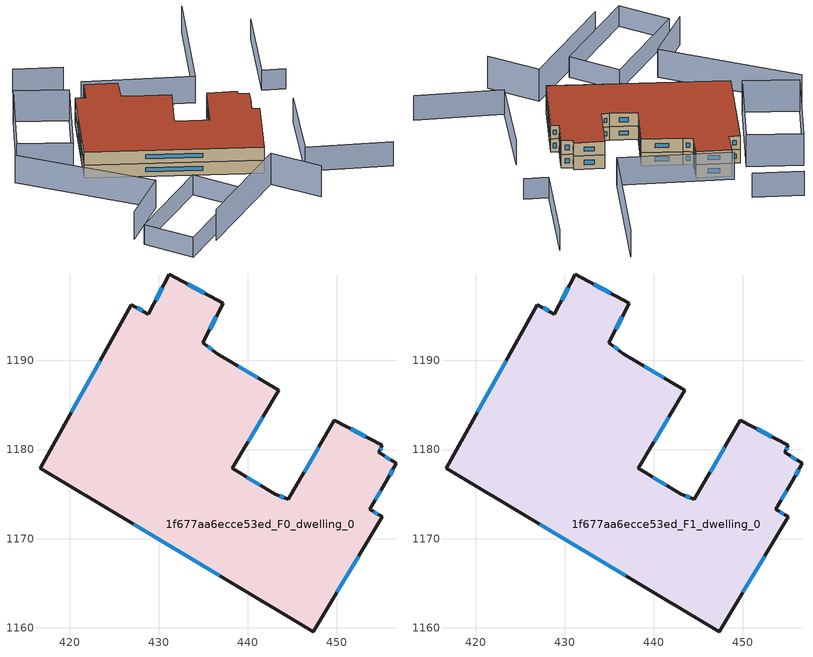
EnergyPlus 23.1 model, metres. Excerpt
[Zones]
1f677aa6ecce53ed_F0_dwelling_0
 floor ground (EU_floor_Construction): 449.73,1183.29 455.08,1180.48 454.73,1179.68 456.64,1178.45 455.55,1176.43 453.67,1173.29 455.09,1172.45 447.37,1159.54 416.69,1177.88 426.93,1196.25 428.85,1195.2 431.22,1199.68 437.26,1196.43 434.96,1192 436.59,1190.76 443.5,1186.63 438.27,1177.87 443.07,1175 444.55,1174.39 z0
 wall outside (EU_wall_Construction): 454.73,1179.68 455.08,1180.48 449.73,1183.29 444.55,1174.39 443.07,1175 438.27,1177.87 443.5,1186.63 436.59,1190.76 434.96,1192 437.26,1196.43 431.22,1199.68 428.85,1195.2 426.93,1196.25 416.69,1177.88 447.37,1159.54 455.09,1172.45 453.67,1173.29 455.55,1176.43 456.64,1178.45 454.73,1179.68 z0:3
 window (EU_Window_Construction): 454.85,1179.96 454.96,1180.21 / 455.99,1178.87 455.38,1179.26 / 455.92,1177.12 456.27,1177.76 / 454.32,1174.37 454.91,1175.36 / 454.61,1172.74 454.16,1173 / 450.01,1163.96 452.45,1168.03 / 427.19,1171.6 436.87,1165.82 / 423.42,1189.96 420.19,1184.17 / 428.19,1195.56 427.59,1195.89 / 430.41,1198.15 429.66,1196.73 / 435.19,1197.54 433.29,1198.57 / 435.75,1193.51 436.48,1194.91 / 436.03,1191.19 435.52,1191.57 / 441.14,1188.04 438.95,1189.35 / 440.06,1180.87 441.71,1183.63 / 441.43,1175.98 439.91,1176.89 / 444.04,1174.6 443.58,1174.79 / 447.96,1180.25 446.32,1177.44 / 453.25,1181.44 451.56,1182.33 z1.03:1.97
1f677aa6ecce53ed_F1_dwelling_0
 floor to 1f677aa6ecce53ed_F0_dwelling_0 (EU_floor_Construction): 449.73,1183.29 455.08,1180.48 454.73,1179.68 456.64,1178.45 455.55,1176.43 453.67,1173.29 455.09,1172.45 447.37,1159.54 416.69,1177.88 426.93,1196.25 428.85,1195.2 431.22,1199.68 437.26,1196.43 434.96,1192 436.59,1190.76 443.5,1186.63 438.27,1177.87 443.07,1175 444.55,1174.39 z3
 wall outside (EU_wall_Construction): 454.73,1179.68 455.08,1180.48 449.73,1183.29 444.55,1174.39 443.07,1175 438.27,1177.87 443.5,1186.63 436.59,1190.76 434.96,1192 437.26,1196.43 431.22,1199.68 428.85,1195.2 426.93,1196.25 416.69,1177.88 447.37,1159.54 455.09,1172.45 453.67,1173.29 455.55,1176.43 456.64,1178.45 454.73,1179.68 z3:6
 window (EU_Window_Construction): 454.85,1179.96 454.96,1180.21 / 455.99,1178.87 455.38,1179.26 / 455.92,1177.12 456.27,1177.76 / 454.32,1174.37 454.91,1175.36 / 454.61,1172.74 454.16,1173 / 450.01,1163.96 452.45,1168.03 / 427.19,1171.6 436.87,1165.82 / 423.42,1189.96 420.19,1184.17 / 428.19,1195.56 427.59,1195.89 / 430.41,1198.15 429.66,1196.73 / 435.19,1197.54 433.29,1198.57 / 435.75,1193.51 436.48,1194.91 / 436.03,1191.19 435.52,1191.57 / 441.14,1188.04 438.95,1189.35 / 440.06,1180.87 441.71,1183.63 / 441.43,1175.98 439.91,1176.89 / 444.04,1174.6 443.58,1174.79 / 447.96,1180.25 446.32,1177.44 / 453.25,1181.44 451.56,1182.33 z4.03:4.97
 roof outside (EU_roof_Construction): 447.37,1159.54 455.09,1172.45 453.67,1173.29 455.55,1176.43 456.64,1178.45 454.73,1179.68 455.08,1180.48 449.73,1183.29 444.55,1174.39 443.07,1175 438.27,1177.87 443.5,1186.63 436.59,1190.76 434.96,1192 437.26,1196.43 431.22,1199.68 428.85,1195.2 426.93,1196.25 416.69,1177.88 z6
shading: 424.9,1143.18 446.04,1155.19 / 446.04,1155.19 451.57,1145.46 z0:7.2; 469.31,1184.29 465.03,1186.56 / 465.03,1186.56 474.36,1204.19 / 436.21,1150.91 417.43,1140.32 / 417.43,1140.32 412.07,1149.84 / 412.07,1149.84 430.84,1160.43 / 430.84,1160.43 436.21,1150.91 z0:4.6; 470.2,1147.55 454.5,1155.55 / 454.5,1155.55 463.22,1172.66 z0:5.5; 404.36,1184.1 421.99,1160.47 / 421.99,1160.47 411.57,1152.71 z0:6.3; 426.75,1198.15 415.88,1180.71 / 415.88,1180.71 406.41,1186.6 / 406.41,1186.6 417.29,1204.05 / 417.29,1204.05 426.75,1198.15 z0:7.1; 464.48,1214.05 451.43,1189.93 / 451.43,1189.93 431.39,1200.77 z0:6.1; 432.27,1208.41 423.54,1213.41 z0:5.4
[Building]
EU S2 Campaign: North Axis=0; Terrain=City; Solar Distribution=FullExterior
[Site:Location]
Cape.Town.Intl.AP: Latitude=-33.965; Longitude=18.602; Time Zone=2; Elevation=46
[SizingPeriod:WeatherFileDays]
AnnualSizingPeriod: Begin Month=1; Begin Day of Month=1; End Month=12; End Day of Month=31; Day of Week for Start Day=Monday; Use Weather File Daylight Saving Period=No; Use Weather File Rain and Snow Indicators=No
[MATERIAL]
EU_InternalMass_Material: Roughness=MediumRough; Thickness=0.1; Conductivity=1; Density=1800; Specific Heat=900; Thermal Absorptance=0.9; Solar Absorptance=0.7; Visible Absorptance=0.7
[MATERIAL:NOMASS] Roughness=MediumRough; Thermal Absorptance=0.9; Solar Absorptance=0.7; Visible Absorptance=0.7
Name | Thermal Resistance
EU_wall_NoMass | 0.493876
EU_roof_NoMass | 0.449382
EU_floor_NoMass | 1.25
[WINDOWMATERIAL:SIMPLEGLAZINGSYSTEM]
EU_Window_SimpleGlazing: UFactor=4.4; Solar Heat Gain Coefficient=0.85; Visible Transmittance=0.85
[CONSTRUCTION]
EU_wall_Construction: EU_wall_NoMass
EU_roof_Construction: EU_roof_NoMass
EU_floor_Construction: EU_floor_NoMass
EU_Window_Construction: EU_Window_SimpleGlazing
EU_InternalMass_Construction: EU_InternalMass_Material
[ZONE] Type=1; Multiplier=1; Ceiling Height=autocalculate; Volume=2164.25; Floor Area=autocalculate; Part of Total Floor Area=Yes
1f677aa6ecce53ed_F0_dwelling_0; 1f677aa6ecce53ed_F1_dwelling_0
[INTERNALMASS] Construction=EU_InternalMass_Construction; Surface Area=721.418
Name | Zone or ZoneList
1f677aa6ecce53ed_F0_dwelling_0_EU_InternalMass | 1f677aa6ecce53ed_F0_dwelling_0
1f677aa6ecce53ed_F1_dwelling_0_EU_InternalMass | 1f677aa6ecce53ed_F1_dwelling_0
[OTHEREQUIPMENT] Fuel Type=Electricity; Design Level Calculation Method=Watts/Area; Power per Zone Floor Area=1; Fraction Latent=0; Fraction Radiant=0; Fraction Lost=0; Carbon Dioxide Generation Rate=0; EndUse Subcategory=EU_Step8_InternalGains
Name | Zone or ZoneList or Space or SpaceList | Schedule
EU_Step8_InternalGain_1f677aa6ecce53ed_F0_dwelling_0_f000 | 1f677aa6ecce53ed_F0_dwelling_0 | EU_Step8_GainSchedule_1f677aa6ecce53ed_F0_dwelling_0_f000
EU_Step8_InternalGain_1f677aa6ecce53ed_F1_dwelling_0_f000 | 1f677aa6ecce53ed_F1_dwelling_0 | EU_Step8_GainSchedule_1f677aa6ecce53ed_F1_dwelling_0_f000
[ZONEVENTILATION:DESIGNFLOWRATE] Schedule=EU_AlwaysOn; Design Flow Rate Calculation Method=AirChanges/Hour; Air Changes per Hour=0.64; Ventilation Type=Natural; Fan Pressure Rise=0; Fan Total Efficiency=1; Constant Term Coefficient=1; Temperature Term Coefficient=0; Velocity Term Coefficient=0; Velocity Squared Term Coefficient=0; Minimum Indoor Temperature=-100; Maximum Indoor Temperature=100; Delta Temperature=-100; Minimum Outdoor Temperature=-100; Maximum Outdoor Temperature=100; Maximum Wind Speed=40
Name | Zone or ZoneList or Space or SpaceList
EU_ConstantAir_1f677aa6ecce53ed_F0_dwelling_0 | 1f677aa6ecce53ed_F0_dwelling_0
EU_ConstantAir_1f677aa6ecce53ed_F1_dwelling_0 | 1f677aa6ecce53ed_F1_dwelling_0
[HVACTEMPLATE:THERMOSTAT] Constant Heating Setpoint=20; Constant Cooling Setpoint=50
EU_HeatOnly_1f677aa6ecce53ed_F0_dwelling_0; EU_HeatOnly_1f677aa6ecce53ed_F1_dwelling_0
[HVACTEMPLATE:ZONE:IDEALLOADSAIRSYSTEM] System Availability Schedule=EU_AlwaysOn; Maximum Heating Supply Air Temperature=50; Minimum Cooling Supply Air Temperature=13; Maximum Heating Supply Air Humidity Ratio=0.0156; Minimum Cooling Supply Air Humidity Ratio=0.0077; Heating Limit=NoLimit; Cooling Limit=NoLimit; Heating Availability Schedule=EU_AlwaysOn; Cooling Availability Schedule=EU_CoolingOff; Dehumidification Control Type=ConstantSensibleHeatRatio; Cooling Sensible Heat Ratio=0.7; Dehumidification Setpoint=60; Humidification Control Type=None; Humidification Setpoint=30; Outdoor Air Method=None; Outdoor Air Flow Rate per Person=0.00944; Outdoor Air Flow Rate per Zone Floor Area=0; Outdoor Air Flow Rate per Zone=0; Demand Controlled Ventilation Type=None; Outdoor Air Economizer Type=NoEconomizer; Heat Recovery Type=None; Sensible Heat Recovery Effectiveness=0.7; Latent Heat Recovery Effectiveness=0.65
Name | Template Thermostat
1f677aa6ecce53ed_F0_dwelling_0 | EU_HeatOnly_1f677aa6ecce53ed_F0_dwelling_0
1f677aa6ecce53ed_F1_dwelling_0 | EU_HeatOnly_1f677aa6ecce53ed_F1_dwelling_0
[SIZING:ZONE] Zone Cooling Design Supply Air Temperature Input Method=SupplyAirTemperature; Zone Cooling Design Supply Air Temperature=13; Zone Heating Design Supply Air Temperature Input Method=SupplyAirTemperature; Zone Heating Design Supply Air Temperature=50; Zone Cooling Design Supply Air Humidity Ratio=0.008; Zone Heating Design Supply Air Humidity Ratio=0.008; Cooling Design Air Flow Method=DesignDay; Cooling Design Air Flow Rate=0; Cooling Minimum Air Flow per Zone Floor Area=0.000762; Cooling Minimum Air Flow=0; Cooling Minimum Air Flow Fraction=0.2; Heating Design Air Flow Method=DesignDay; Heating Design Air Flow Rate=0; Heating Maximum Air Flow per Zone Floor Area=0.002032; Heating Maximum Air Flow=0.141576; Heating Maximum Air Flow Fraction=0.3; Account for Dedicated Outdoor Air System=No; Dedicated Outdoor Air System Control Strategy=NeutralSupplyAir; Dedicated Outdoor Air Low Setpoint Temperature for Design=autosize; Dedicated Outdoor Air High Setpoint Temperature for Design=autosize; Zone Load Sizing Method=Sensible Load Only No Latent Load; Zone Latent Cooling Design Supply Air Humidity Ratio Input Method=HumidityRatioDifference; Zone Cooling Design Supply Air Humidity Ratio Difference=0.005; Zone Latent Heating Design Supply Air Humidity Ratio Input Method=HumidityRatioDifference; Zone Humidification Design Supply Air Humidity Ratio Difference=0.005
1f677aa6ecce53ed_F0_dwelling_0; 1f677aa6ecce53ed_F1_dwelling_0
[SCHEDULE:CONSTANT]
Name | Hourly Value
EU_AlwaysOn | 1
EU_CoolingOff | 0
[SCHEDULE:FILE] Column Number=1; Rows to Skip at Top=0; Number of Hours of Data=8760; Column Separator=Comma; Interpolate to Timestep=No; Minutes per Item=60; Adjust Schedule for Daylight Savings=Yes
Name | File
EU_Step8_GainSchedule_1f677aa6ecce53ed_F0_dwelling_0_f000 | ../../schedules/1f677aa6ecce53ed/1f677aa6ecce53ed_F0_dwelling_0_f000_gain.csv
EU_Step8_GainSchedule_1f677aa6ecce53ed_F1_dwelling_0_f000 | ../../schedules/1f677aa6ecce53ed/1f677aa6ecce53ed_F1_dwelling_0_f000_gain.csv
